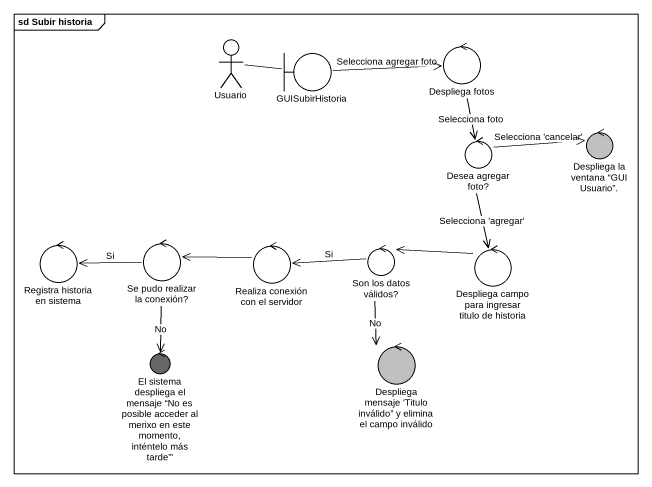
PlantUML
@startuml
mainframe sd Subir historia
actor Usuario
boundary GUISubirHistoria
control "Despliega fotos" as Despliega_fotos
control "Despliega la ventana “GUI Usuario”." as Despliega_la_ventana_GUI #C0C0C0
control "Desea agregar foto?" as Desea_agregar_foto
control "Registra historia en sistema" as Registra_historia_en_sistema
control "Se pudo realizar la conexión?" as Se_pudo_realizar_la_conexión
control "Realiza conexión con el servidor" as Realiza_conexión_con_el
control "Son los datos válidos?" as Son_los_datos_válidos
control "Despliega campo para ingresar titulo de historia" as Despliega_campo_para
control "El sistema despliega el mensaje “No es posible acceder al merixo en este momento, inténtelo más tarde”'" as El_sistema_despliega_el #666666
control "Despliega mensaje 'Titulo inválido” y elimina el campo inválido" as Despliega_mensaje_Titulo #C0C0C0
Usuario -right- GUISubirHistoria
GUISubirHistoria -right-> Despliega_fotos : Selecciona agregar foto
Despliega_fotos --> Desea_agregar_foto : Selecciona foto
Desea_agregar_foto -right-> Despliega_la_ventana_GUI : Selecciona 'cancelar'
Desea_agregar_foto --> Despliega_campo_para : Selecciona 'agregar'
Se_pudo_realizar_la_conexión -left-> Registra_historia_en_sistema : Si
Se_pudo_realizar_la_conexión --> El_sistema_despliega_el : No
Realiza_conexión_con_el -left-> Se_pudo_realizar_la_conexión
Son_los_datos_válidos -left-> Realiza_conexión_con_el : Si
Son_los_datos_válidos --> Despliega_mensaje_Titulo : No
Despliega_campo_para -left-> Son_los_datos_válidos
@enduml
